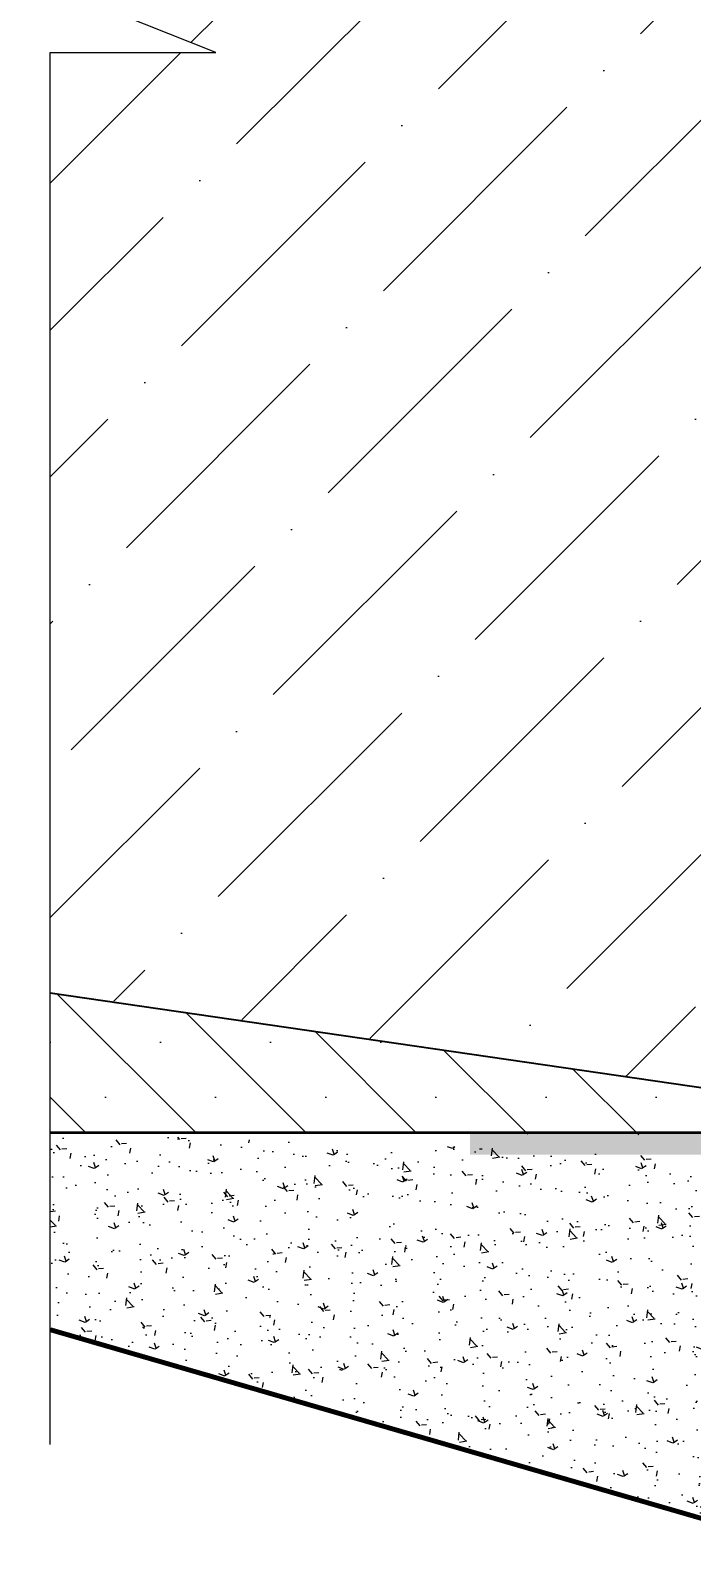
# Model space of a CAD drawing. Header units: millimetres. Extents: x -136099598 to 11807193, y 0 to 779331.
# Drawn here: x 803083 to 804252, y 379853 to 382536 of the extents above; entities that cross this region are included whole.
import ezdxf
from ezdxf import colors
from ezdxf.entities.mleader import LeaderData, LeaderLine
from ezdxf.math import Vec2, Vec3

# ---------------------------------------------------------------- set-up
doc = ezdxf.new("R2010")
doc.units = ezdxf.units.MM
doc.header["$MEASUREMENT"] = 0
doc.layers.get('0').update_dxf_attribs({"color": 250, "lineweight": 9})
doc.layers.add('!!_для разрезов', color=7, linetype='Continuous')
doc.layers.add('Тонкая', color=7, linetype='Continuous')
for name, color, linetype, lineweight in [('+АР_Размеры', 252, 'Continuous', 9), ('_0', 250, 'Continuous', 9), ('_Штриховки', 250, 'Continuous', 13), ('АР_Тонкие', 250, 'Continuous', 5), ('Рисунок', 6, 'Continuous', 35)]:
    doc.layers.add(name, color=color, linetype=linetype, lineweight=lineweight)
doc.styles.add('ISOCPEUR', font='isocpeur.ttf', dxfattribs={"width": 0.7})

# ---------------------------------------------------------------- blocks, each defined once
blk = doc.blocks.new('УЗЕЛ общий')
at = {"layer": '!!_для разрезов', "linetype": 'Continuous', "lineweight": 18}
h = blk.add_hatch(dxfattribs=at)
h.set_pattern_fill('SACNCR', color=253, scale=3.171780971557218, angle=7.016709298534877e-15)
h.set_pattern_definition([(135, (53493.48251569603, -62560.60904833893), (5.340638528347008, 5.340638528347006), []), (135, (53488.14187089616, -62560.60904833893), (5.340638528347008, 5.340638528347006), [0, -7.552803438520624])])
h.paths.add_polyline_path([(476.1815512544144, -459.5741101571502), (476.1815512544144, -443.1238004858169), (430.5753987708013, -436.4835446842053), (430.678755127652, -459.5741101571502)])
h.paths.add_polyline_path([(495.8502517901943, -445.9875632838384), (495.8502517901943, -459.574110157133), (527.9961808735407, -459.5741101571502), (589.1644473486231, -460.0657351834834), (589.1644473486231, -459.5741101571502)])
h = blk.add_hatch()
h.set_pattern_fill('AR-CONC', scale=0.03171780971557218, angle=180, style=0)
h.set_pattern_definition([(130, (170890.4288313077, 114102.4194320618), (-5.778498664309758, -0.5055528821631562), [0.6042242750816497, -6.646467025898148]), (184.9999999999999, (170890.4288313077, 114102.4194320618), (1.11782524813523, 6.059898243833011), [0.4833794200653204, -5.317173620718524]), (79.549, (170889.9472915206, 114102.377302881), (-4.660694306971044, 5.554317782305272), [0.5135113392951135, -5.648624732246248]), (133.8158, (170890.4288313077, 114104.0306967953), (-8.598033436896387, -1.333490557369924), [0.9063364126224748, -9.969700538847222]), (83.3644, (170889.7123291581, 114103.919573449), (-7.529942334471191, 7.847796700490249), [0.7702670089426676, -8.472937098369332]), (188.8159999999999, (170890.4288313077, 114104.0306967953), (-7.52995411280678, 7.847782807155458), [0.7250691300979809, -7.975760431077791]), (159, (170889.623198941, 114103.627880612), (-4.808891908668027, -3.243638256778996), [0.6042242750816498, -6.646467025898149]), (214, (170889.623198941, 114103.627880612), (-1.960224975167068, 5.842038861365977), [0.4833794200653199, -5.317173620718517]), (108.5486, (170889.2224602741, 114103.3575782658), (-6.769103644411973, 2.598413612393804), [0.5135113392951134, -5.648624732246245]), (142.5, (170890.4288313077, 114102.4194320618), (-0.09796373018916874, 2.681900633471479), [0, -5.252723031376476, 0, -5.397736857396074, 0, -5.337314429887908]), (172.5, (170890.4288313077, 114102.4194320618), (-2.119373340760629, 3.177508409277756), [0, -3.077515641082533, 0, -5.13187817636014, 0, -2.034221726108219]), (212.5, (170892.2253914857, 114102.4194320618), (-4.300636696724007, -0.1817032118688437), [0, -2.014080916938832, 0, -6.283932460849157, 0, -8.338294996126765]), (222.4999999999999, (170893.0310238525, 114102.4194320618), (-4.698333188525198, 0.8064726043299586), [0, -2.618305192020482, 0, -4.173175659897262, 0, -5.921397895800168])])
h.paths.add_polyline_path([(495.8502517901943, -478.6653924726879), (567.9628306474206, -499.5604035425795), (567.9628306474206, -477.8831288801448), (564.9620507511445, -475.4097831262488), (567.332136051089, -463.5848065296896), (551.5346373648517, -461.5203606786536), (495.8502517901943, -459.5741101571502)])
blk.add_hatch(color=256).paths.add_polyline_path([(567.9480468357815, -465.5262499709215), (567.9480468357815, -495.9437327940122), (570.1616200564313, -495.9437327939986), (570.1616200564313, -484.2273219895869), (570.1616200566641, -465.3999231716616, 0.3762167090353287), (566.1233883831319, -459.5741101571502), (536.5607345059398, -459.5741101571502), (536.5607345059398, -461.6965533197381), (565.4908337549423, -461.6965533197381, -0.3911648548225131)])
at = {"layer": '_Штриховки'}
h = blk.add_hatch(dxfattribs=at)
h.set_pattern_fill('ANSI36', color=256, scale=3.171780971557218, angle=90, style=0)
h.set_pattern_definition([(225, (1280.082563235715, 5144.316734137785), (-19.5823412706057, -5.340638528347006), [25.17601146173541, -5.035202292347081, 0, -5.035202292347081])])
h.paths.add_polyline_path([(476.1815512544144, -443.0036010736394), (476.1815512544144, -354.817385263802), (492.2186859537032, -354.817385263802), (460.144416554891, -342.0315565059873), (476.1815512544144, -342.0315565059873), (476.1815512544144, -99.57411015714752), (429.9626771503245, -99.57411015714752), (429.9626771500916, -436.2249620083485)])
h.paths.add_polyline_path([(495.8502517901943, -354.817385263802), (495.8502517901943, -445.888288864051), (589.1644473486231, -459.5741101571502), (640.0754769433406, -459.5741101571502), (677.9743145522079, -383.1976243620475), (677.9743145527918, -316.2798048770783), (593.8975168648758, -316.2798048770783), (589.1398647779733, -311.5221527888671), (593.8975168659254, -306.7645007006504), (677.9743145527918, -306.7645007006504), (677.9743145527918, -1.818989403545856e-12), (495.8502517901943, -1.818989403545856e-12), (495.8502517901943, -342.0315565059873), (479.8131170906709, -342.0315565059873), (511.8873864894867, -354.817385263802)])
at = {"layer": '!!_для разрезов', "color": 251, "linetype": 'Continuous', "lineweight": 18}
blk.add_lwpolyline([(495.8502517901943, -459.5741101571502), (527.9961808735407, -459.5741101571502), (527.9961808735407, -459.5741101571502), (589.1644473486231, -459.5741101571502), (495.8502517901943, -445.9875632838384)], dxfattribs=at)
at = {"layer": '+АР_Размеры', "ltscale": 100}
blk.add_lwpolyline([(495.8502517901943, -489.803262401666), (495.8502517901943, -354.8173852638165), (511.8873864894867, -354.8173852638165), (479.8131170906709, -342.0315565059873), (495.8502517901943, -342.0315565059873), (495.8502517901943, 0.8834197847008909)], dxfattribs=at)
at = {"const_width": 0.4757671457335828}
blk.add_lwpolyline([(567.9628306474206, -499.5604035425795), (495.8502517901943, -478.6653924726879)], dxfattribs=at)
at = {"layer": 'Рисунок'}
blk.add_line((677.9743145522079, -459.5741101571502), (495.8502517901943, -459.5741101571502), dxfattribs=at)
at = {"layer": 'Тонкая', "ltscale": 100}
blk.add_line((495.8502517901943, -445.9875632838384), (589.1644473486231, -459.5741101571502), dxfattribs=at)
at = {"layer": 'АР_Тонкие'}
ml = blk.add_multileader_mtext('Standard', dxfattribs=at)
ml.set_content('\\pxsm1,ql;Рулонные шторы', color=256, style='ISOCPEUR')
ml.set_leader_properties()
ml.build(insert=Vec2(0, 0))
ml.multileader.update_dxf_attribs({"text_left_attachment_type": 6, "text_right_attachment_type": 6, "dogleg_length": 100, "arrow_head_size": 13.71090743536162})
ctx = ml.context
ctx.base_point, ctx.char_height, ctx.arrow_head_size, ctx.landing_gap_size, ctx.plane_origin, ctx.plane_x_axis = Vec3(360.7256316812489, -397.5286848241376), 13.71090743536162, 13.71090743536162, 1.371090743536162, Vec3(-1003.793613625514, -1249.292347431736), Vec3(-1, 0)
ctx.left_attachment, ctx.right_attachment = 6, 6
notes = []
notes.append((ctx, [(1, (1, 1, 0), (366.2099946553935, -397.5286848241376), (-1, 0), 5.484362974144649, [(0, [(400.7896473558521, -353.7895597429633)], 0, [])])]))
ctx.mtext.insert, ctx.mtext.width, ctx.mtext.defined_height, ctx.mtext.flow_direction = Vec3(261.4586618492308, -379.7045051581675), 269.5572562834479, 36.25126557696304, 5
for ctx, leaders in notes:
    for number, flags, end, landing, length, lines in leaders:
        leader = LeaderData()
        leader.index, (leader.has_last_leader_line, leader.has_dogleg_vector, leader.attachment_direction) = number, flags
        leader.last_leader_point, leader.dogleg_vector, leader.dogleg_length = Vec3(end), Vec3(landing), length
        for number, points, colour, breaks in lines:
            line = LeaderLine()
            line.index, line.vertices, line.color, line.breaks = number, Vec3.list(points), colors.encode_raw_color(colour), breaks
            leader.lines.append(line)
        ctx.leaders.append(leader)

msp = doc.modelspace()

# ---------------------------------------------------------------- block references
at = {"layer": '_0', "xscale": 18.233658215449, "yscale": 18.233658215449, "zscale": 18.233658215449}
msp.add_blockref('УЗЕЛ общий', (794076.6270341562, 388966.1843956076), dxfattribs=at)

doc.saveas('drawing.dxf')
